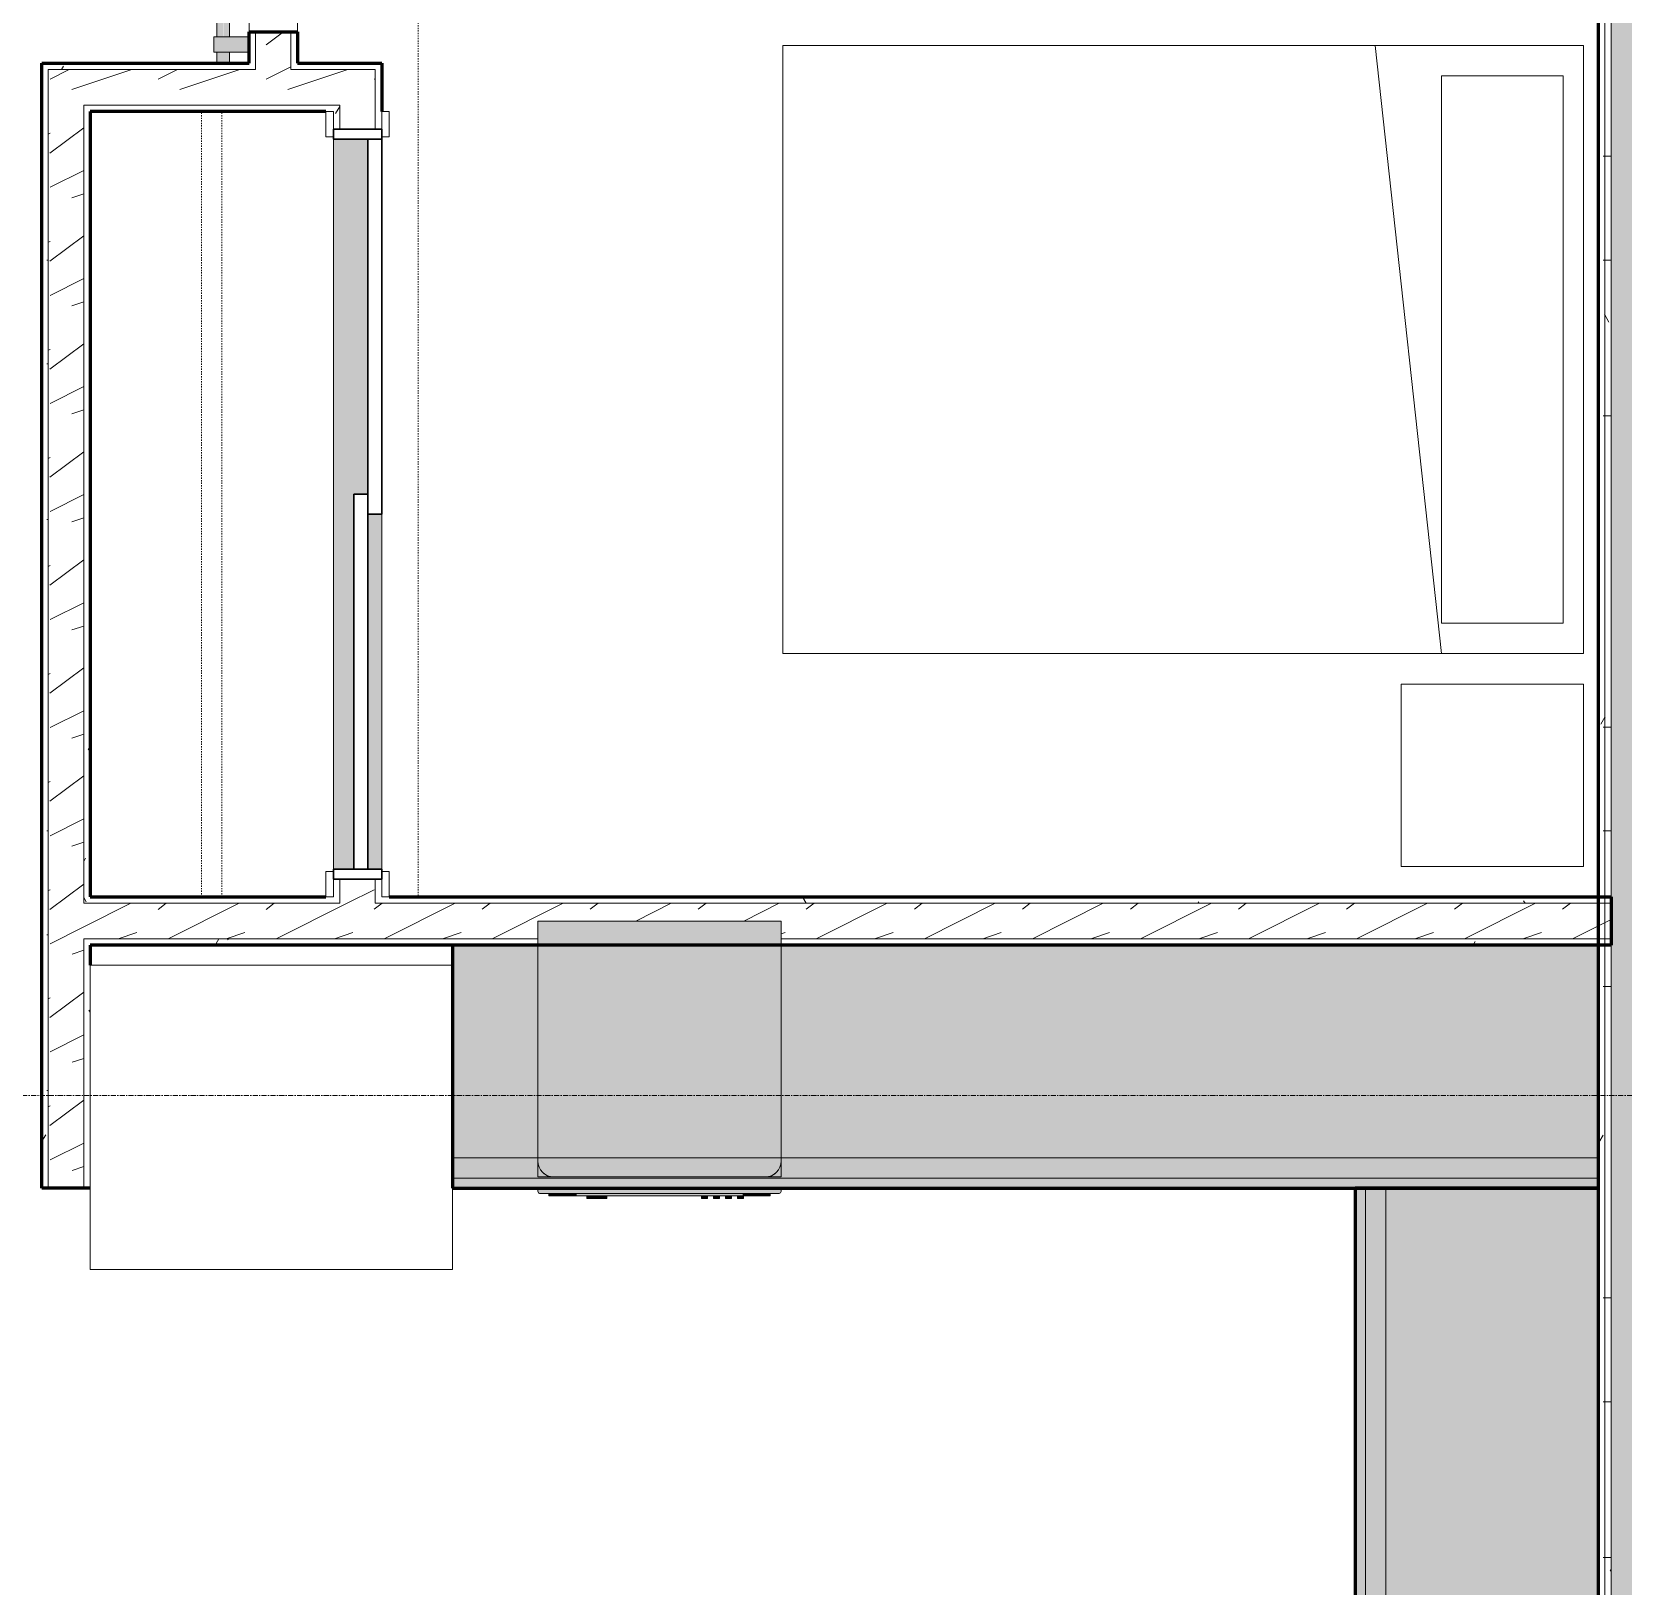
# Model space of a CAD drawing. Header units: inches. Extents: x -4061 to -1937, y 9836 to 11171.
# Drawn here: x -3093.1 to -2936.1, y 10118.8 to 10272.1 of the extents above; entities that cross this region are included whole.
import ezdxf

# ---------------------------------------------------------------- set-up
doc = ezdxf.new("R2010")
doc.units = ezdxf.units.IN
doc.header["$MEASUREMENT"] = 0
doc.linetypes.add('Dash', pattern=[0.25, 0.125, -0.125])
doc.linetypes.add('Grid Line 1_2_', pattern=[0.875, 0.5, -0.125, 0.125, -0.125])
for name, color, linetype, lineweight in [('0-1', 7, 'Continuous', 5), ('0-2', 250, 'Continuous', 9), ('A-DOOR-1', 250, 'Continuous', 9), ('A-DOOR-2', 50, 'Continuous', 30), ('A-DOOR-3', 90, 'Continuous', 18), ('A-DOOR-4', 135, 'Continuous', 18), ('A-DOOR-5', 7, 'Continuous', 18), ('A-DOOR-6', 10, 'Continuous', 60), ('A-DOOR-FRAM-1', 50, 'Continuous', 30), ('A-WALL', 113, 'Continuous', 18), ('A-WALL-1', 8, 'Continuous', 5), ('A-WALL-2', 10, 'Continuous', 60), ('A-WALL-3', 7, 'Continuous', 18), ('A-WALL-PATT-1', 250, 'Continuous', 9), ('A-WALL-PATT-2', 253, 'Continuous', 9), ('A-WALL-PATT-4', 111, 'Continuous', 9), ('I-FURN-1', 250, 'Continuous', 9), ('I-FURN-HDLN-1', 250, 'Dash', 9), ('I-WALL-2', 2, 'Continuous', 60), ('Q-CASE-1', 9, 'Continuous', 9), ('Q-CASE-2', 10, 'Continuous', 60), ('Q-CASE-3', 250, 'Continuous', 9), ('Q-CASE-HDLN-1', 250, 'Dash', 9), ('Q-SPCQ-1', 250, 'Continuous', 9), ('Q-SPCQ-2', 55, 'Continuous', 9), ('S-GRID-1', 1, 'Grid Line 1_2_', 9)]:
    doc.layers.add(name, color=color, linetype=linetype, lineweight=lineweight)
pattern_1 = [(0, (-127.185, -364.175), (20.48, 5.12), [0.845, -14.515, 0.845, -14.515, -81.92]), (0, (-127.185, -364.175), (20.48, 5.12), [-30.72, 0.845, -29.875, 0.845, -14.515, -35.84]), (0, (-127.185, -364.175), (20.48, 5.12), [-76.8, 0.845, -9.395, 0.845, -24.755]), (120, (-119.505, -361.615), (-14.67405, 15.1762003), [0.845, -14.515, 0.845, -14.515, -81.92]), (120, (-119.505, -361.615), (-14.67405, 15.1762003), [-30.72, 0.845, -29.875, 0.845, -14.515, -35.84]), (120, (-119.505, -361.615), (-14.67405, 15.1762003), [-76.8, 0.845, -9.395, 0.845, -24.755]), (240, (-116.945, -351.375), (-5.80595, -20.2962003), [0.845, -14.515, 0.845, -14.515, -81.92]), (240, (-116.945, -351.375), (-5.80595, -20.2962003), [-30.72, 0.845, -29.875, 0.845, -14.515, -35.84]), (240, (-116.945, -351.375), (-5.80595, -20.2962003), [-76.8, 0.845, -9.395, 0.845, -24.755])]
pattern_2 = [(216.87, (-122.92, -353.513), (31.9871619, 21.32545714), [5.331, -47.981]), (206.565, (-116.522, -356.711), (-10.662476, -10.6620098), [11.921, -11.921]), (198.435, (-116.522, -362.043), (-21.3244936, -10.6625869), [6.744, -26.974])]

# ---------------------------------------------------------------- blocks, each defined once
blk = doc.blocks.new('FOLDING_SLIDING CLOSET - 72_ x 80_-1372823-ENLARGED RCP - 3RD FLOOR PLAN - WEST')
at = {"layer": 'A-DOOR-1'}
for p, q in [((-36.25, 3), (-38.75, 3)), ((-38.75, 3), (-38.75, 2.25)), ((-38.75, 2.25), (-36.25, 2.25)), ((-36.25, 2.25), (-36.25, 3)), ((38.75, 3), (36.25, 3)), ((36.25, 3), (36.25, 2.25)), ((36.25, 2.25), (38.75, 2.25)), ((38.75, 2.25), (38.75, 3)), ((-36.25, -2.5), (-38.75, -2.5)), ((-38.75, -2.5), (-38.75, -3.25)), ((-36.25, -3.25), (-36.25, -2.5)), ((38.75, -2.5), (36.25, -2.5)), ((36.25, -2.5), (36.25, -3.25)), ((38.75, -3.25), (38.75, -2.5)), ((-38.75, -3.25), (-36.25, -3.25)), ((36.25, -3.25), (38.75, -3.25))]:
    blk.add_line(p, q, dxfattribs=at)
at = {"layer": 'A-DOOR-2'}
for p, q in [((1, 2.25), (-36, 2.25)), ((-36, 2.25), (-36, 0.875)), ((1, 0.875), (1, 2.25)), ((-36, 0.875), (1, 0.875)), ((36, 0.875), (-1, 0.875)), ((-1, 0.875), (-1, -0.5)), ((36, -0.5), (36, 0.875)), ((-1, -0.5), (36, -0.5))]:
    blk.add_line(p, q, dxfattribs=at)
at = {"layer": 'A-DOOR-FRAM-1'}
for p, q in [((-36, 2.25), (-37, 2.25)), ((-37, 2.25), (-37, -2.5)), ((-36, -2.5), (-36, 2.25)), ((36, 2.25), (36, -2.5)), ((37, 2.25), (36, 2.25)), ((37, -2.5), (37, 2.25)), ((-37, -2.5), (-36, -2.5)), ((36, -2.5), (37, -2.5))]:
    blk.add_line(p, q, dxfattribs=at)
blk = doc.blocks.new('Refrigerator_-_Side-by-Side_6047 - 36_ X 30_-1372843-ENLARGED RCP - 3RD FLOOR PLAN - WEST')
at = {"layer": 'Q-SPCQ-1'}
for p, q in [((-17.88, 15.58), (17.87, 15.58)), ((-17.88, -14.42), (-17.88, 15.58)), ((17.87, 15.58), (17.87, -14.42)), ((17.87, -14.42), (-17.88, -14.42))]:
    blk.add_line(p, q, dxfattribs=at)
blk = doc.blocks.new('OD_CW_Base Cabinet - OD_CW_Base Cabinet-1965007-ENLARGED RCP - 3RD FLOOR PLAN - WEST')
at = {"layer": 'Q-CASE-1'}
for points in [[(0.74, 3), (113.84, 3), (113.84, 24), (0.74, 24), (0.74, 13.87)], [(0.74, 1), (113.84, 1), (113.84, 3), (33.18, 3), (33.18, 1.13), (9.18, 1.13), (9.18, 3), (0.74, 3)], [(113.84, 0), (113.84, 1), (0.74, 1), (0.74, 0), (92.84, 0)]]:
    blk.add_hatch(color=256, dxfattribs=at).paths.add_polyline_path(points, flags=0)
at = {"layer": 'Q-CASE-2'}
for p, q in [((113.84, 24), (0.74, 24)), ((0.74, 24), (0.74, 0)), ((113.84, 0), (113.84, 24)), ((0.74, 0), (113.84, 0))]:
    blk.add_line(p, q, dxfattribs=at)
at = {"layer": 'Q-CASE-3'}
for p, q in [((0.74, 24), (0.74, 3)), ((0.74, 24), (113.84, 24)), ((113.84, 3), (113.84, 24)), ((0.74, 3), (113.84, 3)), ((113.84, 1), (113.84, 3)), ((0.74, 1), (113.84, 1)), ((0.74, 1), (113.84, 1)), ((0.74, 0), (92.84, 0)), ((113.84, 0), (113.84, 1))]:
    blk.add_line(p, q, dxfattribs=at)
blk = doc.blocks.new('Dishwasher_15404 - 34_ counter-V3-ENLARGED RCP - 3RD FLOOR PLAN - WEST')
at = {"layer": 'Q-SPCQ-2'}
h = blk.add_hatch(color=256, dxfattribs=at)
h.paths.add_polyline_path([(25.25, 22.43), (25.17, 22.9), (24.98, 23.29), (24.74, 23.58), (24.46, 23.79), (24.08, 23.95), (23.68, 24), (23.38, 24), (23.38, 0), (23.68, 0), (24.08, 0.05), (24.46, 0.21), (24.83, 0.52), (25.04, 0.79), (25.2, 1.17), (25.25, 1.57), (25.25, 14.85)], flags=0)
h.paths.add_polyline_path([(2.37, 21.59), (2.37, 24), (0, 24), (0, 0), (2.37, 0)], flags=0)
h = blk.add_hatch(color=256, dxfattribs=at)
h.paths.add_polyline_path([(25.25, 0.42), (25.25, 1.57), (25.2, 1.17), (24.96, 0.67), (24.74, 0.42), (24.46, 0.21), (24.08, 0.05), (23.68, 0), (25.25, 0), (25.25, 0.21)], flags=0)
h.paths.add_polyline_path([(25.25, 22.43), (25.25, 24), (23.68, 24), (24.08, 23.95), (24.46, 23.79), (24.83, 23.48), (25.04, 23.21), (25.22, 22.75), (25.24, 22.51)], flags=0)
for points in [[(26.87, 14.85), (26.85, 23.86), (26.82, 23.94), (26.68, 24), (26.37, 24), (26.37, 0), (26.73, 0.01), (26.82, 0.06), (26.87, 0.2), (26.87, 7.18)], [(25, 23.26), (24.96, 23.33), (24.98, 23.29)], [(27.12, 22.91), (26.87, 22.91), (26.87, 21.39), (27.12, 21.39), (27.12, 22.68)], [(27.12, 20.19), (27.12, 21.39), (26.87, 21.39), (26.87, 20.19)], [(27.12, 3.81), (27.12, 20.19), (26.87, 20.19), (26.87, 3.81)], [(27.37, 20.19), (27.37, 20.28), (27.12, 20.28), (27.12, 19.69), (27.37, 19.69)], [(27.37, 18.51), (27.37, 19.1), (27.12, 19.1), (27.12, 18.51)], [(27.37, 17.33), (27.37, 17.92), (27.12, 17.92), (27.12, 17.33)], [(27.37, 16.15), (27.37, 16.74), (27.12, 16.74), (27.12, 16.15)], [(27.37, 6.06), (27.37, 6.79), (27.12, 6.79), (27.12, 5.81), (27.37, 5.81)], [(27.37, 5.81), (27.12, 5.81), (27.12, 4.82), (27.37, 4.82), (27.37, 5.55)], [(27.12, 2.99), (27.12, 3.81), (26.87, 3.81), (26.87, 2.61), (27.12, 2.61), (27.12, 2.78)], [(27.12, 2.61), (26.87, 2.61), (26.87, 1.09), (27.12, 1.09)]]:
    blk.add_hatch(color=256, dxfattribs=at).paths.add_polyline_path(points, flags=0)
at = {"layer": 'Q-SPCQ-1'}
for p, q in [((0, 24), (23.68, 24)), ((0, 0), (0, 24)), ((23.68, 24), (25.25, 24)), ((25.25, 24), (25.25, 22.43)), ((26.37, 24), (26.68, 24)), ((26.87, 23.8), (26.87, 0.2)), ((25.25, 22.43), (25.25, 1.57)), ((26.87, 22.91), (27.12, 22.91)), ((27.12, 21.39), (27.12, 22.91)), ((27.12, 20.19), (27.12, 21.39)), ((27.12, 20.28), (27.37, 20.28)), ((27.12, 3.81), (27.12, 20.19)), ((27.12, 19.69), (27.37, 19.69)), ((27.12, 19.1), (27.37, 19.1)), ((27.37, 19.69), (27.37, 20.28)), ((27.37, 18.51), (27.37, 19.1)), ((27.12, 18.51), (27.37, 18.51)), ((27.12, 17.92), (27.37, 17.92)), ((27.12, 17.33), (27.37, 17.33)), ((27.37, 17.33), (27.37, 17.92)), ((27.12, 16.74), (27.37, 16.74)), ((27.12, 16.15), (27.37, 16.15)), ((27.37, 16.15), (27.37, 16.74)), ((27.37, 6.79), (27.12, 6.79)), ((27.37, 5.81), (27.37, 6.79)), ((27.12, 4.82), (27.37, 4.82)), ((27.37, 4.82), (27.37, 5.81)), ((27.12, 2.61), (27.12, 3.81)), ((25.25, 1.57), (25.25, 0)), ((27.12, 1.09), (27.12, 2.61)), ((23.68, 0), (0, 0)), ((26.87, 1.09), (27.12, 1.09)), ((25.25, 0), (23.68, 0)), ((26.68, 0), (26.37, 0))]:
    blk.add_line(p, q, dxfattribs=at)
for centre, radius, start, end in [((23.68, 22.43), 1.57, 360, 90), ((26.68, 23.8), 0.197, 360, 90), ((23.68, 22.43), 1.57, 32.077, 42.3359), ((23.68, 22.43), 1.57, 17.8182, 27.5266), ((23.68, 22.43), 1.57, 360, 13.6425), ((23.68, 1.57), 1.57, 270, 360), ((23.68, 1.57), 1.57, 346.3575, 360), ((23.68, 1.57), 1.57, 317.6641, 327.923), ((23.68, 1.57), 1.57, 332.4734, 342.1818), ((26.68, 0.2), 0.197, 270, 360), ((26.68, 0.2), 0.197, 285, 345)]:
    blk.add_arc(centre, radius, start, end, dxfattribs=at)
blk = doc.blocks.new('OD_CW_Base Cabinet - OD_CW_Base Cabinet-1965008-ENLARGED RCP - 3RD FLOOR PLAN - WEST')
at = {"layer": 'Q-CASE-1'}
for points in [[(133.01, 24), (0.74, 24), (0.74, 3), (133.01, 3)], [(133.01, 1), (70.97, 1), (70.97, 0.63), (46.97, 0.63), (46.97, 1), (0.74, 1), (0.74, 0), (133.01, 0), (133.01, 0.63)]]:
    blk.add_hatch(color=256, dxfattribs=at).paths.add_polyline_path(points, flags=0)
h = blk.add_hatch(color=256, dxfattribs=at)
h.paths.add_polyline_path([(133.01, 1), (133.01, 3), (70.97, 3), (70.97, 1)], flags=0)
h.paths.add_polyline_path([(46.97, 1), (46.97, 3), (0.74, 3), (0.74, 1)], flags=0)
at = {"layer": 'Q-CASE-2'}
for p, q in [((133.01, 24), (0.74, 24)), ((0.74, 24), (0.74, 0)), ((133.01, 0), (133.01, 24)), ((0.74, 0), (133.01, 0))]:
    blk.add_line(p, q, dxfattribs=at)
at = {"layer": 'Q-CASE-3'}
for p, q in [((0.74, 24), (0.74, 3)), ((0.74, 24), (133.01, 24)), ((133.01, 3), (133.01, 24)), ((0.74, 3), (0.74, 1)), ((0.74, 3), (133.01, 3)), ((133.01, 1), (133.01, 3)), ((0.74, 1), (0.74, 0)), ((0.74, 1), (46.97, 1)), ((0.74, 1), (46.97, 1)), ((0.74, 0), (133.01, 0)), ((70.97, 1), (133.01, 1)), ((70.97, 1), (133.01, 1)), ((133.01, 0), (133.01, 1))]:
    blk.add_line(p, q, dxfattribs=at)
blk = doc.blocks.new('Interior_barn_door_18732 - Interior_barn_door_18732-1655839-ENLARGED RCP - 3RD FLOOR PLAN - WEST')
at = {"layer": 'A-DOOR-3'}
for points in [[(-23.44, -5.82), (-23.68, -5.82), (-23.66, -6.07), (-23.44, -6.07), (-23.44, -6)], [(-22.69, -5.82), (-23.44, -5.82), (-23.44, -6.07), (-22.69, -6.07), (-22.69, -6)], [(-22.82, -6.07), (-23.31, -6.07), (-23.28, -6.32), (-22.82, -6.32)], [(-22.45, -6), (-22.47, -5.82), (-22.69, -5.82), (-22.69, -6.07), (-22.45, -6.07)], [(-22.49, -6.32), (-23.63, -6.32), (-23.63, -6.57), (-22.49, -6.56), (-22.49, -6.37)], [(-20.63, -6.57), (-20.63, -6.32), (-22.49, -6.32), (-22.49, -6.57), (-20.67, -6.57)]]:
    blk.add_hatch(color=256, dxfattribs=at).paths.add_polyline_path(points, flags=0)
at = {"layer": 'A-DOOR-4'}
h = blk.add_hatch(color=256, dxfattribs=at)
h.paths.add_polyline_path([(20, -5.85), (20, -2.38), (18.5, -2.38), (18.5, -5.85)], flags=0)
h.paths.add_polyline_path([(-57.5, -4.78), (-57.5, -2.38), (-59, -2.38), (-59, -5.85), (-57.5, -5.82), (-57.5, -4.79)], flags=0)
h = blk.add_hatch(color=256, dxfattribs=at)
h.paths.add_polyline_path([(21, -4.64), (21, -4.32), (20, -4.34), (20, -4.95), (21, -4.95), (21, -4.79)], flags=0)
h.paths.add_polyline_path([(18.5, -4.51), (18.5, -4.32), (-19.9, -4.34), (-19.9, -4.95), (18.5, -4.94), (18.5, -4.51)], flags=0)
h.paths.add_polyline_path([(-55.9, -4.63), (-55.9, -4.32), (-57.5, -4.34), (-57.5, -4.95), (-55.9, -4.95), (-55.9, -4.64)], flags=0)
h.paths.add_polyline_path([(-59, -4.51), (-59, -4.32), (-60, -4.34), (-60, -4.95), (-59, -4.95), (-59, -4.63)], flags=0)
for points in [[(-19.9, -4.07), (-55.9, -4.07), (-55.9, -5.82), (-19.9, -5.82), (-19.9, -5.02)], [(-52.06, -5.85), (-52.06, -5.82), (-53.56, -5.85), (-53.56, -6), (-52.06, -6)]]:
    blk.add_hatch(color=256, dxfattribs=at).paths.add_polyline_path(points, flags=0)
h = blk.add_hatch(color=256, dxfattribs=at)
h.paths.add_polyline_path([(21, -5.49), (21, -4.95), (20, -4.95), (20, -5.57), (21, -5.55)], flags=0)
h.paths.add_polyline_path([(18.5, -5.26), (18.5, -4.95), (-19.9, -4.95), (-19.9, -5.57), (18.5, -5.55), (18.5, -5.26)], flags=0)
h.paths.add_polyline_path([(-55.9, -5.48), (-55.9, -4.95), (-57.5, -4.95), (-57.5, -5.57), (-55.9, -5.55), (-55.9, -5.49)], flags=0)
h.paths.add_polyline_path([(-59, -5.02), (-59, -4.95), (-60, -4.95), (-60, -5.57), (-59, -5.55), (-59, -5.11)], flags=0)
h = blk.add_hatch(color=256, dxfattribs=at)
h.paths.add_polyline_path([(-22.23, -6), (-22.23, -5.82), (-22.45, -5.82), (-22.45, -6)], flags=0)
h.paths.add_polyline_path([(-23.68, -5.82), (-23.73, -5.82), (-23.73, -6), (-23.68, -6)], flags=0)
at = {"layer": 'A-DOOR-1'}
for p, q in [((-23.69, -5.82), (-23.69, -6.07)), ((-23.68, -6.07), (-23.69, -6.07)), ((-23.69, -6.07), (-23.44, -6.07)), ((-23.44, -6.07), (-22.69, -6.07)), ((-23.32, -6.07), (-23.32, -6.32)), ((-23.32, -6.07), (-23.32, -6.32)), ((-22.82, -6.32), (-22.82, -6.07)), ((-22.82, -6.32), (-22.82, -6.07)), ((-22.69, -6.07), (-22.44, -6.07)), ((-22.44, -6.07), (-22.45, -6.07)), ((-22.44, -6.07), (-22.44, -5.82)), ((-22.49, -6.32), (-23.63, -6.32)), ((-23.63, -6.32), (-23.63, -6.57)), ((-23.63, -6.57), (-22.49, -6.57)), ((-22.49, -6.57), (-22.49, -6.32)), ((-20.62, -6.57), (-20.62, -6.32))]:
    blk.add_line(p, q, dxfattribs=at)
for points, knots in [([(-22.49, -6.57), (-22.4, -6.57), (-22.1, -6.57), (-21.53, -6.57), (-21, -6.57), (-20.74, -6.57), (-20.61, -6.57), (-20.62, -6.57), (-20.64, -6.57)], [0.1495851, 0.1495851, 0.1495851, 0.1495851, 0.2105513, 0.2964689, 0.3707648, 0.4376596, 0.4969616, 0.5310493, 0.5310493, 0.5310493, 0.5310493]), ([(-20.64, -6.32), (-20.62, -6.32), (-20.61, -6.32), (-20.73, -6.32), (-21.01, -6.32), (-21.53, -6.32), (-22.12, -6.32), (-22.38, -6.32), (-22.48, -6.32)], [-0.5310493, -0.5310493, -0.5310493, -0.5310493, -0.4969616, -0.4376596, -0.3707648, -0.2964689, -0.2105513, -0.1495851, -0.1495851, -0.1495851, -0.1495851])]:
    blk.add_open_spline(points, degree=3, knots=knots, dxfattribs=at)
at = {"layer": 'A-DOOR-5'}
for p, q in [((-59, -5.85), (-59, -2.38)), ((-57.5, -2.38), (-57.5, -5.85)), ((18.5, -5.85), (18.5, -2.38)), ((20, -2.38), (20, -5.85)), ((-59, -4.32), (-60, -4.32)), ((-60, -4.32), (-60, -4.95)), ((-55.9, -4.32), (-57.5, -4.32)), ((-55.9, -5.82), (-55.9, -4.07)), ((-55.9, -4.07), (-19.9, -4.07)), ((-19.9, -4.07), (-19.9, -5.82)), ((18.5, -4.32), (-19.9, -4.32)), ((21, -4.32), (20, -4.32)), ((21, -4.95), (21, -4.32)), ((-60, -4.95), (-60, -5.57)), ((-60, -5.57), (-59, -5.57)), ((-57.5, -5.85), (-59, -5.85)), ((-57.5, -5.57), (-55.9, -5.57)), ((-19.9, -5.82), (-55.9, -5.82)), ((-19.9, -5.57), (18.5, -5.57)), ((20, -5.85), (18.5, -5.85)), ((20, -5.57), (21, -5.57)), ((21, -5.57), (21, -4.95))]:
    blk.add_line(p, q, dxfattribs=at)
at = {"layer": 'A-DOOR-6'}
for p, q in [((-53.56, -6), (-53.56, -5.82)), ((-52.06, -6), (-53.56, -6)), ((-52.06, -5.82), (-52.06, -6)), ((-23.73, -6), (-23.73, -5.82)), ((-23.68, -6), (-23.73, -6)), ((-22.23, -6), (-22.45, -6)), ((-22.23, -5.82), (-22.23, -6))]:
    blk.add_line(p, q, dxfattribs=at)
blk = doc.blocks.new('OD_CW_Closet - OD_CW_Closet-1690852-ENLARGED RCP - 3RD FLOOR PLAN - WEST')
at = {"layer": 'Q-CASE-HDLN-1'}
for p, q in [((0.74, 13), (78.24, 13)), ((0.74, 11), (78.24, 11)), ((3.24, 0), (75.74, 0))]:
    blk.add_line(p, q, dxfattribs=at)
blk = doc.blocks.new('Bed-Standard - Queen 60_ x 79_-1242961-ENLARGED RCP - 3RD FLOOR PLAN - WEST')
at = {"layer": 'I-FURN-1'}
for p, q in [((40.69, 37.7), (-19.31, 37.7)), ((-19.31, 37.7), (-19.31, -41.3)), ((40.69, -41.3), (40.69, 37.7)), ((-16.31, 35.7), (-16.31, 23.7)), ((-16.31, 35.7), (37.69, 35.7)), ((37.69, 35.7), (37.69, 23.7)), ((40.69, 23.7), (-19.31, 17.13)), ((-16.31, 23.7), (37.69, 23.7)), ((-19.31, -41.3), (40.69, -41.3))]:
    blk.add_line(p, q, dxfattribs=at)
at = {"layer": 'I-FURN-HDLN-1'}
for p, q in [((-55.31, 37.7), (-55.31, -77.3)), ((64.69, -77.3), (64.69, 37.7)), ((-55.31, -77.3), (64.69, -77.3))]:
    blk.add_line(p, q, dxfattribs=at)
blk = doc.blocks.new('Table-Night Stand - 18_ x 18_ x 24_-1352623-ENLARGED RCP - 3RD FLOOR PLAN - WEST')
at = {"layer": 'I-FURN-1'}
for p, q in [((18.15, 18), (0.15, 18)), ((0.15, 18), (0.15, 0)), ((18.15, 0), (18.15, 18)), ((0.15, 0), (18.15, 0))]:
    blk.add_line(p, q, dxfattribs=at)
blk = doc.blocks.new('CTR - 1st Phase - Unit Layouts_rvt-1-ENLARGED RCP - 3RD FLOOR PLAN - WEST')
at = {"layer": 'A-WALL-1'}
h = blk.add_hatch(color=256, dxfattribs=at)
h.paths.add_polyline_path([(-3059.98, 10189.52), (-3058.6, 10189.52), (-3058.6, 10224.52), (-3059.98, 10224.52)], flags=0)
h.paths.add_polyline_path([(-3062.73, 10189.52), (-3061.35, 10189.52), (-3061.35, 10226.52), (-3059.98, 10226.52), (-3059.98, 10261.52), (-3063.35, 10261.52), (-3063.35, 10189.52)], flags=0)
at = {"layer": 'A-WALL-PATT-1'}
h = blk.add_hatch(dxfattribs=at)
h.set_pattern_fill('FP_1', color=256, style=0, pattern_type=2)
h.set_pattern_definition(pattern_1)
h.paths.add_polyline_path([(-3071.67, 10269.02), (-3071.05, 10269.02), (-3071.05, 10272.12), (-3071.67, 10272.12), (-3071.67, 10270.12)], flags=0)
h.paths.add_polyline_path([(-3071.67, 10308.12), (-3071.05, 10308.12), (-3071.05, 10356.44), (-3071.67, 10356.44), (-3071.67, 10312.24)], flags=0)
h = blk.add_hatch(dxfattribs=at)
h.set_pattern_fill('FP_1', color=256, style=0, pattern_type=2)
h.set_pattern_definition(pattern_1)
h.paths.add_polyline_path([(-3067.55, 10269.02), (-3066.92, 10269.02), (-3066.92, 10272.12), (-3067.55, 10272.12)], flags=0)
h.paths.add_polyline_path([(-3066.92, 10308.12), (-3066.92, 10308.74), (-3067.55, 10308.74), (-3067.55, 10308.12)], flags=0)
h.paths.add_polyline_path([(-3067.55, 10312.24), (-3066.92, 10312.24), (-3066.92, 10356.44), (-3067.55, 10356.44), (-3067.55, 10312.51)], flags=0)
h = blk.add_hatch(dxfattribs=at)
h.set_pattern_fill('FP_1', color=256, style=0, pattern_type=2)
h.set_pattern_definition(pattern_1)
h.paths.add_polyline_path([(-3071.05, 10268.39), (-3071.05, 10269.02), (-3092.12, 10269.02), (-3092.12, 10268.39), (-3071.67, 10268.39)], flags=0)
h.paths.add_polyline_path([(-3063.35, 10268.39), (-3059.23, 10268.39), (-3059.23, 10269.02), (-3067.55, 10269.02), (-3067.55, 10268.39), (-3066.92, 10268.39)], flags=0)
h = blk.add_hatch(dxfattribs=at)
h.set_pattern_fill('FP_1', color=256, style=0, pattern_type=2)
h.set_pattern_definition(pattern_1)
h.paths.add_polyline_path([(-3058.6, 10186.77), (-3058.6, 10188.52), (-3059.23, 10188.52), (-3059.23, 10186.77)], flags=0)
h.paths.add_polyline_path([(-3058.6, 10262.52), (-3058.6, 10269.02), (-3059.23, 10269.02), (-3059.23, 10262.52)], flags=0)
h = blk.add_hatch(dxfattribs=at)
h.set_pattern_fill('FP_1', color=256, style=0, pattern_type=2)
h.set_pattern_definition(pattern_1)
h.paths.add_polyline_path([(-3091.5, 10158.02), (-3091.5, 10268.39), (-3092.12, 10268.39), (-3092.12, 10158.02)], flags=0)
h = blk.add_hatch(dxfattribs=at)
h.set_pattern_fill('FP_1', color=256, style=0, pattern_type=2)
h.set_pattern_definition(pattern_1)
h.paths.add_polyline_path([(-3087.37, 10158.02), (-3087.37, 10182.64), (-3088, 10182.64), (-3088, 10158.02)], flags=0)
h.paths.add_polyline_path([(-3088, 10186.14), (-3087.37, 10186.14), (-3087.37, 10264.27), (-3088, 10264.27), (-3088, 10247.06)], flags=0)
h = blk.add_hatch(dxfattribs=at)
h.set_pattern_fill('FP_1', color=256, style=0, pattern_type=2)
h.set_pattern_definition(pattern_1)
h.paths.add_polyline_path([(-3062.73, 10186.77), (-3062.73, 10188.52), (-3063.35, 10188.52), (-3063.35, 10186.77)], flags=0)
h.paths.add_polyline_path([(-3063.35, 10262.52), (-3062.73, 10262.52), (-3062.73, 10264.89), (-3063.35, 10264.89), (-3063.35, 10264.27)], flags=0)
h = blk.add_hatch(dxfattribs=at)
h.set_pattern_fill('FP_1', color=256, style=0, pattern_type=2)
h.set_pattern_definition(pattern_1)
h.paths.add_polyline_path([(-2940, 10186.14), (-2938.52, 10186.15), (-2938.52, 10186.77), (-3059.23, 10186.77), (-3059.23, 10186.14), (-2958, 10186.14)], flags=0)
h.paths.add_polyline_path([(-3064.1, 10186.14), (-3062.73, 10186.14), (-3062.73, 10186.77), (-3087.37, 10186.77), (-3087.37, 10186.14)], flags=0)
h = blk.add_hatch(dxfattribs=at)
h.set_pattern_fill('FP_1', color=256, style=0, pattern_type=2)
h.set_pattern_definition(pattern_1)
h.paths.add_polyline_path([(-3087.37, 10182.02), (-3043.18, 10182.02), (-3043.18, 10182.64), (-3087.37, 10182.64)], flags=0)
h.paths.add_polyline_path([(-2940, 10182.02), (-2938.52, 10182.02), (-2938.52, 10182.64), (-3019.18, 10182.64), (-3019.18, 10182.02), (-2982.35, 10182.02)], flags=0)
at = {"layer": 'A-WALL-PATT-2'}
h = blk.add_hatch(dxfattribs=at)
h.set_pattern_fill('FP_2', color=256, style=0, pattern_type=2)
h.set_pattern_definition(pattern_2)
h.paths.add_polyline_path([(-3071.05, 10268.39), (-3067.55, 10268.39), (-3067.55, 10272.12), (-3071.05, 10272.12), (-3071.05, 10269.02)], flags=0)
h.paths.add_polyline_path([(-3071.05, 10308.12), (-3067.55, 10308.12), (-3067.55, 10356.44), (-3071.05, 10356.44), (-3071.05, 10312.83)], flags=0)
h = blk.add_hatch(dxfattribs=at)
h.set_pattern_fill('FP_2', color=256, style=0, pattern_type=2)
h.set_pattern_definition(pattern_2)
h.paths.add_polyline_path([(-3063.35, 10264.89), (-3062.73, 10264.91), (-3062.73, 10268.39), (-3091.5, 10268.39), (-3091.5, 10264.89), (-3074.32, 10264.89)], flags=0)
h = blk.add_hatch(dxfattribs=at)
h.set_pattern_fill('FP_2', color=256, style=0, pattern_type=2)
h.set_pattern_definition(pattern_2)
h.paths.add_polyline_path([(-3059.23, 10186.14), (-3059.23, 10188.52), (-3062.73, 10188.52), (-3062.73, 10186.14)], flags=0)
h.paths.add_polyline_path([(-3062.73, 10262.52), (-3059.23, 10262.52), (-3059.23, 10268.39), (-3062.73, 10268.39), (-3062.73, 10264.61)], flags=0)
h = blk.add_hatch(dxfattribs=at)
h.set_pattern_fill('FP_2', color=256, style=0, pattern_type=2)
h.set_pattern_definition(pattern_2)
h.paths.add_polyline_path([(-3091.5, 10158.02), (-3088, 10158.02), (-3088, 10264.89), (-3091.5, 10264.89), (-3091.5, 10171.89)], flags=0)
h = blk.add_hatch(dxfattribs=at)
h.set_pattern_fill('FP_2', color=256, style=0, pattern_type=2)
h.set_pattern_definition(pattern_2)
h.paths.add_polyline_path([(-2940, 10182.64), (-2937.27, 10182.64), (-2937.27, 10186.14), (-3088, 10186.14), (-3088, 10182.64), (-3043.18, 10182.64), (-3043.18, 10184.39), (-3019.18, 10184.39), (-3019.18, 10182.64), (-2982.35, 10182.64)], flags=0)
at = {"layer": 'A-WALL-2'}
for p, q in [((-3071.67, 10269.02), (-3071.67, 10272.12)), ((-3071.67, 10272.12), (-3066.92, 10272.12)), ((-3066.92, 10272.12), (-3066.92, 10269.02)), ((-3092.12, 10269.02), (-3071.67, 10269.02)), ((-3092.12, 10268.39), (-3092.12, 10269.02)), ((-3066.92, 10269.02), (-3063.35, 10269.02)), ((-3063.35, 10269.02), (-3059.23, 10269.02)), ((-3059.23, 10269.02), (-3058.6, 10269.02)), ((-3058.6, 10269.02), (-3058.6, 10264.27)), ((-3092.12, 10264.27), (-3092.12, 10268.39)), ((-3092.12, 10158.02), (-3092.12, 10264.27)), ((-3087.37, 10264.27), (-3087.37, 10186.77)), ((-3064.1, 10264.27), (-3087.37, 10264.27)), ((-3087.37, 10186.77), (-3064.1, 10186.77)), ((-3057.85, 10186.77), (-2937.27, 10186.77)), ((-2937.27, 10186.77), (-2937.27, 10182.02)), ((-3051.62, 10182.02), (-3087.37, 10182.02)), ((-3087.37, 10182.02), (-3087.37, 10180.02)), ((-2937.27, 10182.02), (-2938.52, 10182.02)), ((-3087.37, 10158.02), (-3092.12, 10158.02))]:
    blk.add_line(p, q, dxfattribs=at)
at = {"layer": 'A-WALL-3'}
for p, q in [((-3071.67, 10308.12), (-3071.67, 10272.12)), ((-3066.92, 10272.12), (-3066.92, 10308.12)), ((-3071.05, 10272.12), (-3071.05, 10269.02)), ((-3067.55, 10272.12), (-3067.55, 10269.02)), ((-3071.05, 10269.02), (-3071.05, 10268.39)), ((-3067.55, 10269.02), (-3067.55, 10268.39)), ((-3091.5, 10268.39), (-3091.5, 10264.89)), ((-3071.05, 10268.39), (-3091.5, 10268.39)), ((-3063.35, 10268.39), (-3067.55, 10268.39)), ((-3062.73, 10268.39), (-3063.35, 10268.39)), ((-3059.23, 10268.39), (-3062.73, 10268.39)), ((-3059.23, 10268.39), (-3059.23, 10262.52)), ((-3091.5, 10264.89), (-3091.5, 10264.27)), ((-3091.5, 10158.02), (-3091.5, 10264.27)), ((-3088, 10264.89), (-3088, 10264.27)), ((-3063.35, 10264.89), (-3088, 10264.89)), ((-3088, 10186.14), (-3088, 10264.27)), ((-3062.73, 10264.89), (-3063.35, 10264.89)), ((-3062.73, 10264.89), (-3062.73, 10262.52)), ((-3063.35, 10261.52), (-3063.35, 10189.52)), ((-3058.6, 10189.52), (-3058.6, 10224.52)), ((-3062.73, 10188.52), (-3062.73, 10186.77)), ((-3059.23, 10188.52), (-3059.23, 10186.77)), ((-3087.37, 10186.14), (-3088, 10186.14)), ((-3062.73, 10186.14), (-3087.37, 10186.14)), ((-3062.73, 10186.77), (-3062.73, 10186.14)), ((-3059.23, 10186.77), (-3059.23, 10186.14)), ((-2937.27, 10186.14), (-3059.23, 10186.14)), ((-3087.37, 10182.64), (-3088, 10182.64)), ((-3088, 10158.02), (-3088, 10182.64)), ((-3043.18, 10182.64), (-3087.37, 10182.64)), ((-2937.27, 10182.64), (-3019.18, 10182.64))]:
    blk.add_line(p, q, dxfattribs=at)
at = {"layer": '0-2'}
for name, p, rotation in [('Interior_barn_door_18732 - Interior_barn_door_18732-1655839-ENLARGED RCP - 3RD FLOOR PLAN - WEST', (-3069.3, 10290.12), 269.999999999979), ('Bed-Standard - Queen 60_ x 79_-1242961-ENLARGED RCP - 3RD FLOOR PLAN - WEST', (-2977.7, 10251.46), 269.9999999999597), ('OD_CW_Closet - OD_CW_Closet-1690852-ENLARGED RCP - 3RD FLOOR PLAN - WEST', (-3063.37, 10186.03), 89.99999999996041), ('FOLDING_SLIDING CLOSET - 72_ x 80_-1372823-ENLARGED RCP - 3RD FLOOR PLAN - WEST', (-3060.85, 10225.52), 269.9999999999669), ('Table-Night Stand - 18_ x 18_ x 24_-1352623-ENLARGED RCP - 3RD FLOOR PLAN - WEST', (-2958, 10207.91), 269.9999999999553), ('Dishwasher_15404 - 34_ counter-V3-ENLARGED RCP - 3RD FLOOR PLAN - WEST', (-3043.18, 10184.39), 269.9999999999766), ('Refrigerator_-_Side-by-Side_6047 - 36_ X 30_-1372843-ENLARGED RCP - 3RD FLOOR PLAN - WEST', (-3069.5, 10165.6), 180), ('OD_CW_Base Cabinet - OD_CW_Base Cabinet-1965008-ENLARGED RCP - 3RD FLOOR PLAN - WEST', (-2962.52, 10158.76), 269.9999999999797)]:
    blk.add_blockref(name, p, dxfattribs=dict(at, rotation=rotation))
blk.add_blockref('OD_CW_Base Cabinet - OD_CW_Base Cabinet-1965007-ENLARGED RCP - 3RD FLOOR PLAN - WEST', (-3052.36, 10158.02), dxfattribs=at)
blk = doc.blocks.new('CTR - 1st Phase - Shell_rvt-1-ENLARGED RCP - 3RD FLOOR PLAN - WEST')
at = {"layer": 'S-GRID-1'}
blk.add_line((-1936.83, 10167.19), (-4027.88, 10167.19), dxfattribs=at)

msp = doc.modelspace()

# ---------------------------------------------------------------- hatches: boundary and pattern name
at = {"layer": 'A-WALL-PATT-4'}
h = msp.add_hatch(dxfattribs=at)
h.set_pattern_fill('FP_4', color=256, style=0, pattern_type=2)
h.set_pattern_definition([(161.57, (-126.865, -363.855), (-2.560496185, -0.000537386), [0, -18.214, 2.022, 0]), (18.43, (-127.505, -363.855), (-2.560496185, 0.000537386), [0, -18.214, 2.022, 0]), (108.43, (-126.865, -363.855), (1.27922091, -6.400876726), [6.07, -14.166]), (71.57, (-127.505, -363.855), (1.27922091, 6.400876726), [6.07, -14.166])])
h.paths.add_polyline_path([(-2937.27, 9988.81), (-2933.77, 9988.81), (-2933.77, 10377.39), (-2937.27, 10377.39), (-2937.27, 9989.06)], flags=0)
h = msp.add_hatch(dxfattribs=at)
h.set_pattern_fill('FP_1', color=256, style=0, pattern_type=2)
h.set_pattern_definition(pattern_1)
h.paths.add_polyline_path([(-2938.52, 9988.81), (-2937.9, 9988.81), (-2937.9, 10087.78), (-2938.52, 10087.78), (-2938.52, 9989.06)], flags=0)
h.paths.add_polyline_path([(-2937.9, 10111.78), (-2937.9, 10182.64), (-2938.52, 10182.64), (-2938.52, 10111.78)], flags=0)
h.paths.add_polyline_path([(-2938.52, 10186.14), (-2937.9, 10186.14), (-2937.9, 10376.14), (-2938.52, 10376.14), (-2938.52, 10245.59)], flags=0)
h = msp.add_hatch(dxfattribs=at)
h.set_pattern_fill('FP_1', color=256, style=0, pattern_type=2)
h.set_pattern_definition(pattern_1)
h.paths.add_polyline_path([(-2937.9, 9988.81), (-2937.27, 9988.81), (-2937.27, 10182.64), (-2937.9, 10182.64), (-2937.9, 9989.06)], flags=0)
h.paths.add_polyline_path([(-2937.9, 10186.14), (-2937.27, 10186.14), (-2937.27, 10376.76), (-2937.9, 10376.76), (-2937.9, 10245.59)], flags=0)

# ---------------------------------------------------------------- linework, layer by layer
at = {"layer": 'A-WALL'}
for p, q in [((-2937.27, 9988.81), (-2937.27, 10377.39)), ((-2937.9, 10111.78), (-2937.9, 10376.76))]:
    msp.add_line(p, q, dxfattribs=at)
at = {"layer": 'I-WALL-2'}
msp.add_line((-2938.52, 10182.02), (-2938.52, 10376.14), dxfattribs=at)

# ---------------------------------------------------------------- block references
at = {"layer": '0-1'}
for name in ['CTR - 1st Phase - Shell_rvt-1-ENLARGED RCP - 3RD FLOOR PLAN - WEST', 'CTR - 1st Phase - Unit Layouts_rvt-1-ENLARGED RCP - 3RD FLOOR PLAN - WEST']:
    msp.add_blockref(name, (0, 0), dxfattribs=at)

doc.saveas('drawing.dxf')
